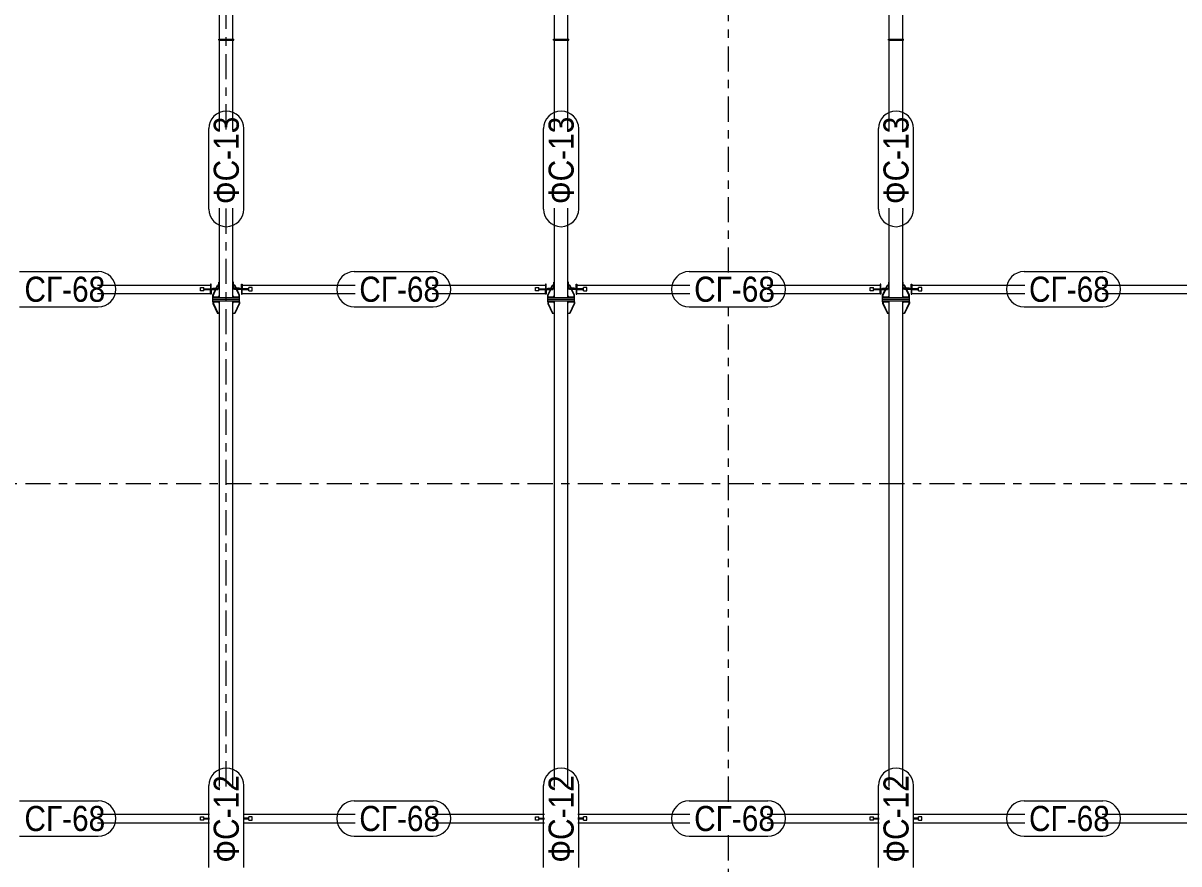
# Model space of a CAD drawing. Header units: millimetres. Extents: x -59 to 782, y -224 to 370.
# Drawn here: x 497.7 to 635.8, y 57.6 to 158 of the extents above; entities that cross this region are included whole.
import ezdxf

# ---------------------------------------------------------------- set-up
doc = ezdxf.new("R2010")
doc.units = ezdxf.units.MM
doc.linetypes.add('XKITLINE00', pattern=[0])
doc.linetypes.add('XKITLINE03', pattern=[6, 3, -1, 1, -1])
for name, color, linetype, lineweight in [('Part', 2, 'Continuous', 0), ('PartMark', 3, 'Continuous', 0), ('S-GRID', 1, 'Continuous', 0)]:
    doc.layers.add(name, color=color, linetype=linetype, lineweight=lineweight)
doc.styles.add('GOST type A', font='ARIAL.TTF')

msp = doc.modelspace()

# ---------------------------------------------------------------- linework, layer by layer
at = {"layer": 'Part', "linetype": 'XKITLINE00', "lineweight": 0}
for p, q in [((521.2, 156.05), (521.2, 186.8)), ((522.8, 156.05), (522.8, 186.8)), ((561.2, 156.05), (561.2, 186.8)), ((562.8, 156.05), (562.8, 186.8)), ((601.2, 156.05), (601.2, 186.8)), ((602.8, 156.05), (602.8, 186.8)), ((521.1, 155.95), (521.1, 156.05)), ((521.1, 156.05), (522.9, 156.05)), ((522.9, 155.95), (522.9, 156.05)), ((561.1, 155.95), (561.1, 156.05)), ((561.1, 156.05), (562.9, 156.05)), ((562.9, 155.95), (562.9, 156.05)), ((601.1, 155.95), (601.1, 156.05)), ((601.1, 156.05), (602.9, 156.05)), ((602.9, 155.95), (602.9, 156.05)), ((521.1, 155.95), (522.9, 155.95)), ((521.2, 145.28), (521.2, 155.95)), ((522.8, 145.28), (522.8, 155.95)), ((561.1, 155.95), (562.9, 155.95)), ((561.2, 145.28), (561.2, 155.95)), ((562.8, 145.28), (562.8, 155.95)), ((601.1, 155.95), (602.9, 155.95)), ((601.2, 145.28), (601.2, 155.95)), ((602.8, 145.28), (602.8, 155.95)), ((521.2, 125.2), (521.2, 135.87)), ((522.8, 125.2), (522.8, 135.87)), ((561.2, 125.2), (561.2, 135.87)), ((562.8, 125.2), (562.8, 135.87)), ((601.2, 125.2), (601.2, 135.87)), ((602.8, 125.2), (602.8, 135.87)), ((521.13, 126.31), (521.13, 127.04)), ((521.13, 127.04), (521.2, 127.04)), ((522.87, 127.04), (522.8, 127.04)), ((522.87, 126.31), (522.87, 127.04)), ((561.13, 126.31), (561.13, 127.04)), ((561.13, 127.04), (561.2, 127.04)), ((562.87, 127.04), (562.8, 127.04)), ((562.87, 126.31), (562.87, 127.04)), ((601.13, 126.31), (601.13, 127.04)), ((601.13, 127.04), (601.2, 127.04)), ((602.87, 127.04), (602.8, 127.04)), ((602.87, 126.31), (602.87, 127.04)), ((506.61, 126.7), (520.12, 126.7)), ((506.61, 125.7), (520.12, 125.7)), ((518.92, 126), (518.92, 126.4)), ((518.92, 126.4), (519.32, 126.4)), ((519.32, 126), (518.92, 126)), ((519.32, 126.24), (519.32, 126.4)), ((519.32, 126.25), (520.12, 126.25)), ((519.32, 126.24), (519.32, 126.16)), ((519.32, 126.24), (521, 126.24)), ((519.32, 126), (519.32, 126.16)), ((519.32, 126.16), (521, 126.16)), ((519.32, 126.15), (520.12, 126.15)), ((520.2, 126.8), (520.12, 126.8)), ((520.12, 126.8), (520.12, 126.24)), ((520.12, 125.6), (520.12, 126.16)), ((520.2, 126.24), (520.2, 126.8)), ((520.2, 126.16), (520.2, 125.6)), ((520.4, 126.24), (520.4, 126.31)), ((520.4, 126.31), (521.13, 126.31)), ((521.2, 126.24), (520.4, 126.24)), ((520.4, 125.5), (520.71, 126.16)), ((520.46, 125.5), (520.77, 126.16)), ((520.78, 126.31), (520.97, 126.7)), ((520.84, 126.31), (521.02, 126.7)), ((521.13, 126.7), (520.97, 126.7)), ((521, 126.24), (521, 126.16)), ((522.8, 126.24), (523.6, 126.24)), ((523.03, 126.7), (522.87, 126.7)), ((523.6, 126.31), (522.87, 126.31)), ((523.16, 126.31), (522.98, 126.7)), ((524.68, 126.24), (523, 126.24)), ((523, 126.16), (523, 126.24)), ((524.68, 126.16), (523, 126.16)), ((523.22, 126.31), (523.03, 126.7)), ((523.54, 125.5), (523.23, 126.16)), ((523.6, 125.5), (523.29, 126.16)), ((523.6, 126.24), (523.6, 126.31)), ((523.8, 126.24), (523.8, 126.8)), ((523.8, 126.8), (523.88, 126.8)), ((523.8, 126.16), (523.8, 125.6)), ((523.88, 126.8), (523.88, 126.24)), ((523.88, 126.7), (537.39, 126.7)), ((523.88, 126.25), (524.68, 126.25)), ((523.88, 125.6), (523.88, 126.16)), ((523.88, 126.15), (524.68, 126.15)), ((523.88, 125.7), (537.39, 125.7)), ((525.08, 126.4), (524.68, 126.4)), ((524.68, 126.24), (524.68, 126.4)), ((524.68, 126.16), (524.68, 126.24)), ((524.68, 126), (524.68, 126.16)), ((524.68, 126), (525.08, 126)), ((525.08, 126), (525.08, 126.4)), ((546.61, 126.7), (560.12, 126.7)), ((546.61, 125.7), (560.12, 125.7)), ((558.92, 126), (558.92, 126.4)), ((558.92, 126.4), (559.32, 126.4)), ((559.32, 126), (558.92, 126)), ((559.32, 126.24), (559.32, 126.4)), ((559.32, 126.25), (560.12, 126.25)), ((559.32, 126.24), (559.32, 126.16)), ((559.32, 126.24), (561, 126.24)), ((559.32, 126), (559.32, 126.16)), ((559.32, 126.16), (561, 126.16)), ((559.32, 126.15), (560.12, 126.15)), ((560.2, 126.8), (560.12, 126.8)), ((560.12, 126.8), (560.12, 126.24)), ((560.12, 125.6), (560.12, 126.16)), ((560.2, 126.24), (560.2, 126.8)), ((560.2, 126.16), (560.2, 125.6)), ((560.4, 126.24), (560.4, 126.31)), ((560.4, 126.31), (561.13, 126.31)), ((561.2, 126.24), (560.4, 126.24)), ((560.4, 125.5), (560.71, 126.16)), ((560.46, 125.5), (560.77, 126.16)), ((560.78, 126.31), (560.97, 126.7)), ((560.84, 126.31), (561.02, 126.7)), ((561.13, 126.7), (560.97, 126.7)), ((561, 126.24), (561, 126.16)), ((562.8, 126.24), (563.6, 126.24)), ((563.03, 126.7), (562.87, 126.7)), ((563.6, 126.31), (562.87, 126.31)), ((563.16, 126.31), (562.98, 126.7)), ((564.68, 126.24), (563, 126.24)), ((563, 126.16), (563, 126.24)), ((564.68, 126.16), (563, 126.16)), ((563.22, 126.31), (563.03, 126.7)), ((563.54, 125.5), (563.23, 126.16)), ((563.6, 125.5), (563.29, 126.16)), ((563.6, 126.24), (563.6, 126.31)), ((563.8, 126.24), (563.8, 126.8)), ((563.8, 126.8), (563.88, 126.8)), ((563.8, 126.16), (563.8, 125.6)), ((563.88, 126.8), (563.88, 126.24)), ((563.88, 126.7), (577.39, 126.7)), ((563.88, 126.25), (564.68, 126.25)), ((563.88, 125.6), (563.88, 126.16)), ((563.88, 126.15), (564.68, 126.15)), ((563.88, 125.7), (577.39, 125.7)), ((565.08, 126.4), (564.68, 126.4)), ((564.68, 126.24), (564.68, 126.4)), ((564.68, 126.16), (564.68, 126.24)), ((564.68, 126), (564.68, 126.16)), ((564.68, 126), (565.08, 126)), ((565.08, 126), (565.08, 126.4)), ((586.61, 126.7), (600.12, 126.7)), ((586.61, 125.7), (600.12, 125.7)), ((598.92, 126), (598.92, 126.4)), ((598.92, 126.4), (599.32, 126.4)), ((599.32, 126), (598.92, 126)), ((599.32, 126.24), (599.32, 126.4)), ((599.32, 126.25), (600.12, 126.25)), ((599.32, 126.24), (599.32, 126.16)), ((599.32, 126.24), (601, 126.24)), ((599.32, 126), (599.32, 126.16)), ((599.32, 126.16), (601, 126.16)), ((599.32, 126.15), (600.12, 126.15)), ((600.2, 126.8), (600.12, 126.8)), ((600.12, 126.8), (600.12, 126.24)), ((600.12, 125.6), (600.12, 126.16)), ((600.2, 126.24), (600.2, 126.8)), ((600.2, 126.16), (600.2, 125.6)), ((600.4, 126.24), (600.4, 126.31)), ((600.4, 126.31), (601.13, 126.31)), ((601.2, 126.24), (600.4, 126.24)), ((600.4, 125.5), (600.71, 126.16)), ((600.46, 125.5), (600.77, 126.16)), ((600.78, 126.31), (600.97, 126.7)), ((600.84, 126.31), (601.02, 126.7)), ((601.13, 126.7), (600.97, 126.7)), ((601, 126.24), (601, 126.16)), ((602.8, 126.24), (603.6, 126.24)), ((603.03, 126.7), (602.87, 126.7)), ((603.6, 126.31), (602.87, 126.31)), ((603.16, 126.31), (602.98, 126.7)), ((604.68, 126.24), (603, 126.24)), ((603, 126.16), (603, 126.24)), ((604.68, 126.16), (603, 126.16)), ((603.22, 126.31), (603.03, 126.7)), ((603.54, 125.5), (603.23, 126.16)), ((603.6, 125.5), (603.29, 126.16)), ((603.6, 126.24), (603.6, 126.31)), ((603.8, 126.24), (603.8, 126.8)), ((603.8, 126.8), (603.88, 126.8)), ((603.8, 126.16), (603.8, 125.6)), ((603.88, 126.8), (603.88, 126.24)), ((603.88, 126.7), (617.39, 126.7)), ((603.88, 126.25), (604.68, 126.25)), ((603.88, 125.6), (603.88, 126.16)), ((603.88, 126.15), (604.68, 126.15)), ((603.88, 125.7), (617.39, 125.7)), ((605.08, 126.4), (604.68, 126.4)), ((604.68, 126.24), (604.68, 126.4)), ((604.68, 126.16), (604.68, 126.24)), ((604.68, 126), (604.68, 126.16)), ((604.68, 126), (605.08, 126)), ((605.08, 126), (605.08, 126.4)), ((626.61, 126.7), (640.12, 126.7)), ((626.61, 125.7), (640.12, 125.7)), ((520.2, 125.6), (520.12, 125.6)), ((520.4, 125.3), (520.4, 125.5)), ((520.4, 125.5), (520.46, 125.5)), ((520.4, 125.2), (520.4, 125.3)), ((520.4, 125.3), (521.2, 125.3)), ((520.4, 125.2), (520.4, 125.2)), ((520.4, 125), (520.4, 125.2)), ((520.4, 125.2), (521.2, 125.2)), ((520.4, 125.2), (523.6, 125.2)), ((520.4, 125), (523.6, 125)), ((520.4, 124.8), (520.4, 125)), ((520.4, 125), (523.6, 125)), ((520.4, 124.8), (523.6, 124.8)), ((520.4, 124.7), (520.4, 124.8)), ((520.4, 124.7), (521.2, 124.7)), ((520.4, 124.7), (520.4, 124.5)), ((520.4, 124.5), (520.46, 124.5)), ((520.4, 124.5), (520.97, 123.3)), ((520.46, 125.3), (520.46, 125.5)), ((520.46, 124.7), (520.46, 124.5)), ((520.46, 124.5), (521.02, 123.3)), ((521.09, 125.3), (521.2, 125.46)), ((521.2, 124.54), (521.09, 124.7)), ((521.2, 66.83), (521.2, 124.8)), ((522.91, 125.3), (522.8, 125.46)), ((522.8, 125.3), (523.6, 125.3)), ((522.8, 125.2), (523.6, 125.2)), ((522.8, 66.83), (522.8, 124.8)), ((522.8, 124.7), (523.6, 124.7)), ((522.8, 124.54), (522.91, 124.7)), ((523.54, 124.5), (522.98, 123.3)), ((523.6, 124.5), (523.03, 123.3)), ((523.54, 125.3), (523.54, 125.5)), ((523.54, 125.5), (523.6, 125.5)), ((523.54, 124.7), (523.54, 124.5)), ((523.54, 124.5), (523.6, 124.5)), ((523.6, 125.3), (523.6, 125.5)), ((523.6, 125.2), (523.6, 125.3)), ((523.6, 125.2), (523.6, 125.2)), ((523.6, 125), (523.6, 125.2)), ((523.6, 124.8), (523.6, 125)), ((523.6, 124.7), (523.6, 124.8)), ((523.6, 124.7), (523.6, 124.5)), ((523.8, 125.6), (523.88, 125.6)), ((560.2, 125.6), (560.12, 125.6)), ((560.4, 125.3), (560.4, 125.5)), ((560.4, 125.5), (560.46, 125.5)), ((560.4, 125.2), (560.4, 125.3)), ((560.4, 125.3), (561.2, 125.3)), ((560.4, 125.2), (560.4, 125.2)), ((560.4, 125), (560.4, 125.2)), ((560.4, 125.2), (561.2, 125.2)), ((560.4, 125.2), (563.6, 125.2)), ((560.4, 125), (563.6, 125)), ((560.4, 124.8), (560.4, 125)), ((560.4, 125), (563.6, 125)), ((560.4, 124.8), (563.6, 124.8)), ((560.4, 124.7), (560.4, 124.8)), ((560.4, 124.7), (560.4, 124.5)), ((560.4, 124.7), (561.2, 124.7)), ((560.4, 124.5), (560.46, 124.5)), ((560.4, 124.5), (560.97, 123.3)), ((560.46, 125.3), (560.46, 125.5)), ((560.46, 124.7), (560.46, 124.5)), ((560.46, 124.5), (561.02, 123.3)), ((561.09, 125.3), (561.2, 125.46)), ((561.2, 124.54), (561.09, 124.7)), ((561.2, 66.83), (561.2, 124.8)), ((562.91, 125.3), (562.8, 125.46)), ((562.8, 125.3), (563.6, 125.3)), ((562.8, 125.2), (563.6, 125.2)), ((562.8, 66.83), (562.8, 124.8)), ((562.8, 124.54), (562.91, 124.7)), ((562.8, 124.7), (563.6, 124.7)), ((563.54, 124.5), (562.98, 123.3)), ((563.6, 124.5), (563.03, 123.3)), ((563.54, 125.3), (563.54, 125.5)), ((563.54, 125.5), (563.6, 125.5)), ((563.54, 124.7), (563.54, 124.5)), ((563.54, 124.5), (563.6, 124.5)), ((563.6, 125.3), (563.6, 125.5)), ((563.6, 125.2), (563.6, 125.3)), ((563.6, 125.2), (563.6, 125.2)), ((563.6, 125), (563.6, 125.2)), ((563.6, 124.8), (563.6, 125)), ((563.6, 124.7), (563.6, 124.8)), ((563.6, 124.7), (563.6, 124.5)), ((563.8, 125.6), (563.88, 125.6)), ((600.2, 125.6), (600.12, 125.6)), ((600.4, 125.3), (600.4, 125.5)), ((600.4, 125.5), (600.46, 125.5)), ((600.4, 125.2), (600.4, 125.3)), ((600.4, 125.3), (601.2, 125.3)), ((600.4, 125.2), (600.4, 125.2)), ((600.4, 125), (600.4, 125.2)), ((600.4, 125.2), (601.2, 125.2)), ((600.4, 125.2), (603.6, 125.2)), ((600.4, 125), (603.6, 125)), ((600.4, 124.8), (600.4, 125)), ((600.4, 125), (603.6, 125)), ((600.4, 124.8), (603.6, 124.8)), ((600.4, 124.7), (600.4, 124.8)), ((600.4, 124.7), (600.4, 124.5)), ((600.4, 124.7), (601.2, 124.7)), ((600.4, 124.5), (600.46, 124.5)), ((600.4, 124.5), (600.97, 123.3)), ((600.46, 125.3), (600.46, 125.5)), ((600.46, 124.7), (600.46, 124.5)), ((600.46, 124.5), (601.02, 123.3)), ((601.09, 125.3), (601.2, 125.46)), ((601.2, 124.54), (601.09, 124.7)), ((601.2, 66.83), (601.2, 124.8)), ((602.91, 125.3), (602.8, 125.46)), ((602.8, 125.3), (603.6, 125.3)), ((602.8, 125.2), (603.6, 125.2)), ((602.8, 66.83), (602.8, 124.8)), ((602.8, 124.54), (602.91, 124.7)), ((602.8, 124.7), (603.6, 124.7)), ((603.54, 124.5), (602.98, 123.3)), ((603.6, 124.5), (603.03, 123.3)), ((603.54, 125.3), (603.54, 125.5)), ((603.54, 125.5), (603.6, 125.5)), ((603.54, 124.7), (603.54, 124.5)), ((603.54, 124.5), (603.6, 124.5)), ((603.6, 125.3), (603.6, 125.5)), ((603.6, 125.2), (603.6, 125.3)), ((603.6, 125.2), (603.6, 125.2)), ((603.6, 125), (603.6, 125.2)), ((603.6, 124.8), (603.6, 125)), ((603.6, 124.7), (603.6, 124.8)), ((603.6, 124.7), (603.6, 124.5)), ((603.8, 125.6), (603.88, 125.6)), ((521.2, 123.3), (520.97, 123.3)), ((523.03, 123.3), (522.8, 123.3)), ((561.2, 123.3), (560.97, 123.3)), ((563.03, 123.3), (562.8, 123.3)), ((601.2, 123.3), (600.97, 123.3)), ((603.03, 123.3), (602.8, 123.3)), ((506.61, 63.5), (520, 63.5)), ((506.61, 62.5), (520, 62.5)), ((518.92, 62.8), (518.92, 63.2)), ((518.92, 63.2), (519.32, 63.2)), ((519.32, 62.8), (518.92, 62.8)), ((519.32, 63.04), (519.32, 63.2)), ((519.32, 63.05), (520, 63.05)), ((519.32, 63.04), (519.32, 62.96)), ((519.32, 63.04), (520, 63.04)), ((519.32, 62.8), (519.32, 62.96)), ((519.32, 62.96), (520, 62.96)), ((519.32, 62.95), (520, 62.95)), ((524, 63.5), (537.39, 63.5)), ((524, 63.05), (524.68, 63.05)), ((524.68, 63.04), (524, 63.04)), ((524.68, 62.96), (524, 62.96)), ((524, 62.95), (524.68, 62.95)), ((524, 62.5), (537.39, 62.5)), ((525.08, 63.2), (524.68, 63.2)), ((524.68, 63.04), (524.68, 63.2)), ((524.68, 62.96), (524.68, 63.04)), ((524.68, 62.8), (524.68, 62.96)), ((524.68, 62.8), (525.08, 62.8)), ((525.08, 62.8), (525.08, 63.2)), ((546.61, 63.5), (560, 63.5)), ((546.61, 62.5), (560, 62.5)), ((558.92, 62.8), (558.92, 63.2)), ((558.92, 63.2), (559.32, 63.2)), ((559.32, 62.8), (558.92, 62.8)), ((559.32, 63.04), (559.32, 63.2)), ((559.32, 63.05), (560, 63.05)), ((559.32, 63.04), (559.32, 62.96)), ((559.32, 63.04), (560, 63.04)), ((559.32, 62.8), (559.32, 62.96)), ((559.32, 62.96), (560, 62.96)), ((559.32, 62.95), (560, 62.95)), ((564, 63.5), (577.39, 63.5)), ((564, 63.05), (564.68, 63.05)), ((564.68, 63.04), (564, 63.04)), ((564.68, 62.96), (564, 62.96)), ((564, 62.95), (564.68, 62.95)), ((564, 62.5), (577.39, 62.5)), ((565.08, 63.2), (564.68, 63.2)), ((564.68, 63.04), (564.68, 63.2)), ((564.68, 62.96), (564.68, 63.04)), ((564.68, 62.8), (564.68, 62.96)), ((564.68, 62.8), (565.08, 62.8)), ((565.08, 62.8), (565.08, 63.2)), ((586.61, 63.5), (600, 63.5)), ((586.61, 62.5), (600, 62.5)), ((598.92, 62.8), (598.92, 63.2)), ((598.92, 63.2), (599.32, 63.2)), ((599.32, 62.8), (598.92, 62.8)), ((599.32, 63.04), (599.32, 63.2)), ((599.32, 63.05), (600, 63.05)), ((599.32, 63.04), (599.32, 62.96)), ((599.32, 63.04), (600, 63.04)), ((599.32, 62.8), (599.32, 62.96)), ((599.32, 62.96), (600, 62.96)), ((599.32, 62.95), (600, 62.95)), ((604, 63.5), (617.39, 63.5)), ((604, 63.05), (604.68, 63.05)), ((604.68, 63.04), (604, 63.04)), ((604.68, 62.96), (604, 62.96)), ((604, 62.95), (604.68, 62.95)), ((604, 62.5), (617.39, 62.5)), ((605.08, 63.2), (604.68, 63.2)), ((604.68, 63.04), (604.68, 63.2)), ((604.68, 62.96), (604.68, 63.04)), ((604.68, 62.8), (604.68, 62.96)), ((604.68, 62.8), (605.08, 62.8)), ((605.08, 62.8), (605.08, 63.2)), ((626.61, 63.5), (640, 63.5)), ((626.61, 62.5), (640, 62.5))]:
    msp.add_line(p, q, dxfattribs=at)
at = {"layer": 'PartMark', "linetype": 'XKITLINE00', "lineweight": 0}
for p, q in [((519.9, 135.77), (519.9, 145.38)), ((524.1, 135.77), (524.1, 145.38)), ((559.9, 135.77), (559.9, 145.38)), ((564.1, 135.77), (564.1, 145.38)), ((599.9, 135.77), (599.9, 145.38)), ((604.1, 135.77), (604.1, 145.38)), ((497.29, 128.3), (506.71, 128.3)), ((537.29, 128.3), (546.71, 128.3)), ((577.29, 128.3), (586.71, 128.3)), ((617.29, 128.3), (626.71, 128.3)), ((497.29, 124.1), (506.71, 124.1)), ((537.29, 124.1), (546.71, 124.1)), ((577.29, 124.1), (586.71, 124.1)), ((617.29, 124.1), (626.71, 124.1)), ((519.9, 57.13), (519.9, 66.93)), ((524.1, 57.13), (524.1, 66.93)), ((559.9, 57.13), (559.9, 66.93)), ((564.1, 57.13), (564.1, 66.93)), ((599.9, 57.13), (599.9, 66.93)), ((604.1, 57.13), (604.1, 66.93)), ((497.29, 65.1), (506.71, 65.1)), ((537.29, 65.1), (546.71, 65.1)), ((577.29, 65.1), (586.71, 65.1)), ((617.29, 65.1), (626.71, 65.1)), ((497.29, 60.9), (506.71, 60.9)), ((537.29, 60.9), (546.71, 60.9)), ((577.29, 60.9), (586.71, 60.9)), ((617.29, 60.9), (626.71, 60.9))]:
    msp.add_line(p, q, dxfattribs=at)
for centre, start, end in [((522, 145.38), 0, 180), ((562, 145.38), 0, 180), ((602, 145.38), 0, 180), ((522, 135.77), 180, 0), ((562, 135.77), 180, 0), ((602, 135.77), 180, 0), ((506.71, 126.2), 270, 90), ((537.29, 126.2), 90, 270), ((546.71, 126.2), 270, 90), ((577.29, 126.2), 90, 270), ((586.71, 126.2), 270, 90), ((617.29, 126.2), 90, 270), ((626.71, 126.2), 270, 90), ((522, 66.93), 0, 180), ((562, 66.93), 0, 180), ((602, 66.93), 0, 180), ((506.71, 63), 270, 90), ((537.29, 63), 90, 270), ((546.71, 63), 270, 90), ((577.29, 63), 90, 270), ((586.71, 63), 270, 90), ((617.29, 63), 90, 270), ((626.71, 63), 270, 90)]:
    msp.add_arc(centre, 2.1, start, end, dxfattribs=at)
at = {"layer": 'S-GRID', "linetype": 'XKITLINE03', "lineweight": 0}
for p, q in [((522, 145.28), (522, 245.17)), ((582, 128.2), (582, 186.2)), ((522, 66.83), (522, 135.87)), ((582, 65), (582, 124.2)), ((-30, 103), (766.2, 103)), ((582, 34), (582, 61))]:
    msp.add_line(p, q, dxfattribs=at)

# ---------------------------------------------------------------- texts
at = {"layer": 'PartMark', "style": 'GOST type A', "width": 0.85}
for s, p in [('ФС-13', (523.5, 136.37)), ('ФС-13', (563.5, 136.37)), ('ФС-13', (603.5, 136.37)), ('ФС-12', (523.5, 57.73)), ('ФС-12', (563.5, 57.73)), ('ФС-12', (603.5, 57.73))]:
    msp.add_text(s, height=3, rotation=90.0002, dxfattribs=at).set_placement(p)
for p in [(497.89, 124.7), (537.89, 124.7), (577.89, 124.7), (617.89, 124.7), (497.89, 61.5), (537.89, 61.5), (577.89, 61.5), (617.89, 61.5)]:
    msp.add_text('СГ-68', height=3, dxfattribs=at).set_placement(p)

doc.saveas('drawing.dxf')
